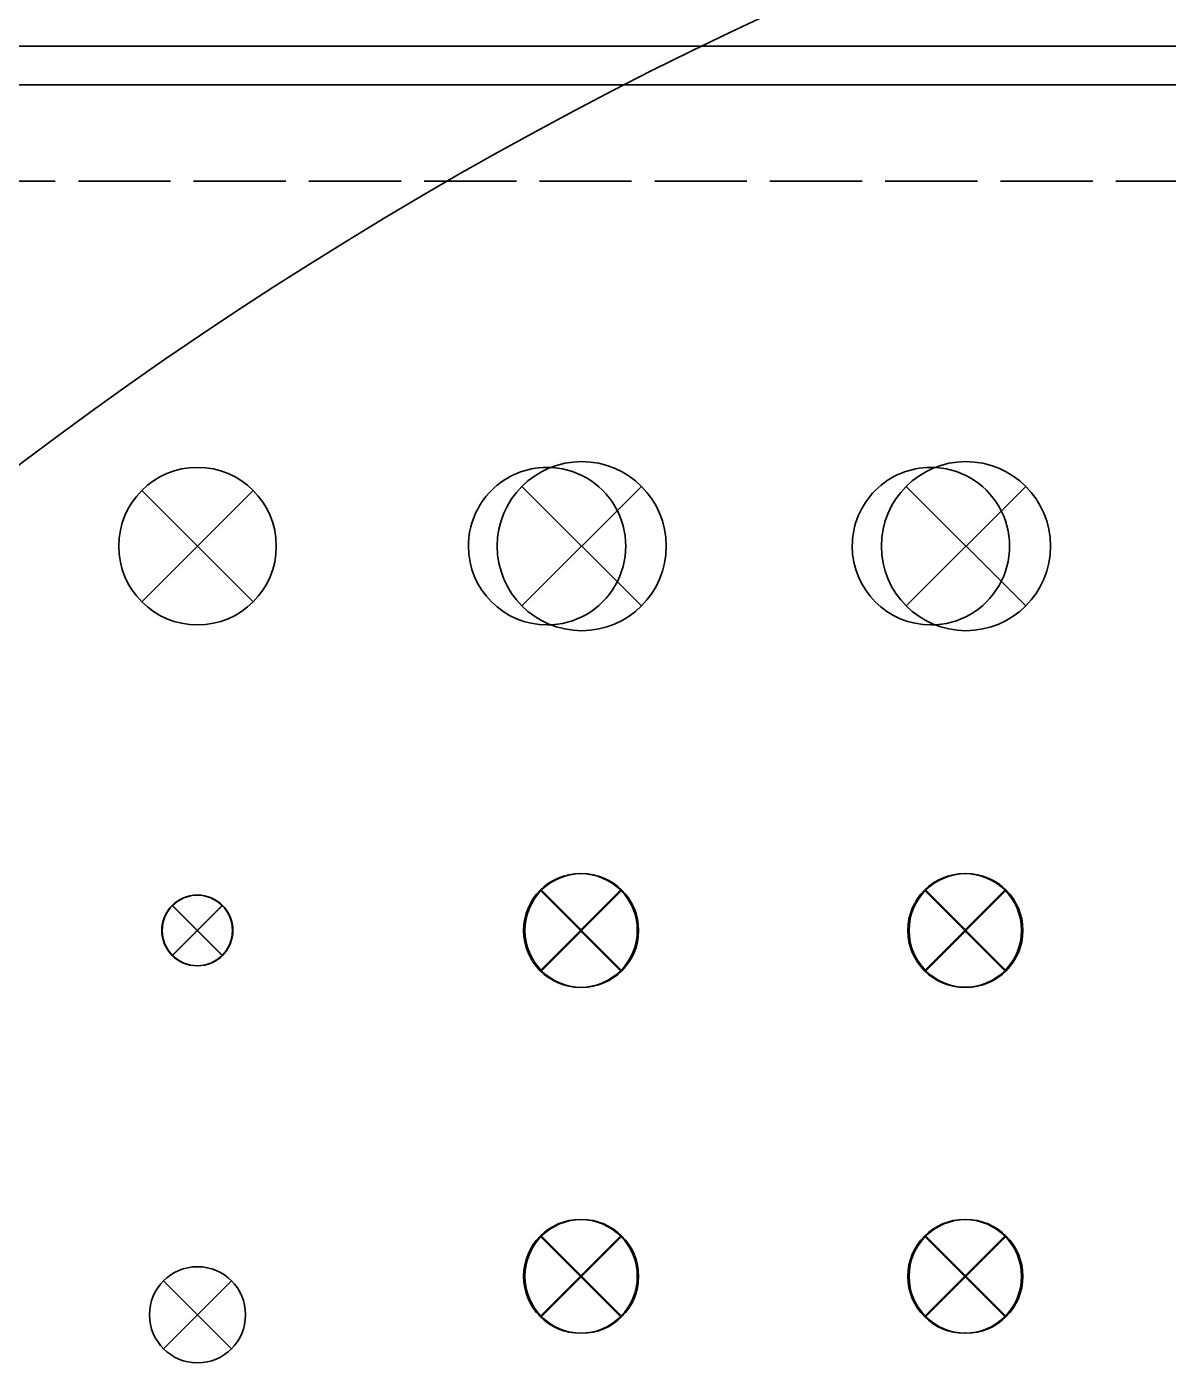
# Model space of a CAD drawing. Header units: millimetres. Extents: x 120 to 10915, y 515 to 8014.
# Drawn here: x 1627.8 to 1776.3, y 5002.8 to 5177.6 of the extents above; entities that cross this region are included whole.
import ezdxf

# ---------------------------------------------------------------- set-up
doc = ezdxf.new("R2010")
doc.units = ezdxf.units.MM
doc.linetypes.add('DASHED', pattern=[15, 12, -3])
doc.layers.get('0').update_dxf_attribs({"lineweight": 13})
for name, color, linetype, lineweight in [('201_Dimensions', 7, 'Continuous', 13), ('203_Chassis_left_side_view', 7, 'Continuous', 13), ('204_Chassis_mid_side_view', 7, 'Continuous', 13), ('211_Frame_holes_left_side_view', 7, 'Continuous', 13), ('212_Frame_holes_right_side_view', 7, 'Continuous', 13)]:
    doc.layers.add(name, color=color, linetype=linetype, lineweight=lineweight)

# ---------------------------------------------------------------- blocks, each defined once
blk = doc.blocks.new('3068684')
at = {"layer": '203_Chassis_left_side_view', "color": 3, "lineweight": 35}
blk.add_line((4055, 1270), (920, 1270), dxfattribs=at)
blk = doc.blocks.new('3254123')
at = {"layer": '203_Chassis_left_side_view', "color": 4, "linetype": 'DASHED', "lineweight": 35}
blk.add_line((3251.491565, 1257.5), (1477.491565, 1257.5), dxfattribs=at)
blk = doc.blocks.new('3356587')
at = {"layer": '204_Chassis_mid_side_view', "color": 4, "lineweight": 35}
blk.add_line((1823.82, 1275.03), (1473.18, 1275.03), dxfattribs=at)
for centre, start_param, end_param in [((1695.49, 1210), 3.141593, 4.712527), ((1695.49, 1210), 0, 3.141593), ((1745.44, 1210), 3.141593, 4.712527), ((1745.44, 1210), 0, 3.141593), ((1695.49, 1210), 4.712527, 6.283185), ((1745.44, 1210), 4.712527, 6.283185)]:
    blk.add_ellipse(centre, major_axis=(0, -10.25), ratio=0.998881, start_param=start_param, end_param=end_param, dxfattribs=at)
blk = doc.blocks.new('2833342')
at = {"layer": '203_Chassis_left_side_view', "color": 3, "lineweight": 35}
blk.add_arc((1950, 793), 536, 292.2753, 247.7247, dxfattribs=at)
blk = doc.blocks.new('BLOCK39')
at = {"layer": '201_Dimensions', "color": 2, "lineweight": 18}
blk.add_line((920, 1270), (2986, 1270), dxfattribs=at)
blk = doc.blocks.new('BLOCK40')
at = {"layer": '201_Dimensions', "color": 2, "lineweight": 18}
blk.add_line((920, 1270), (3061, 1270), dxfattribs=at)
blk = doc.blocks.new('BLOCK41')
at = {"layer": '201_Dimensions', "color": 2, "lineweight": 18}
blk.add_line((920, 1270), (5727, 1270), dxfattribs=at)
blk = doc.blocks.new('BLOCK42')
at = {"layer": '201_Dimensions', "color": 2, "lineweight": 18}
blk.add_line((920, 1270), (5927, 1270), dxfattribs=at)
blk = doc.blocks.new('BLOCK43')
at = {"layer": '201_Dimensions', "color": 2, "lineweight": 18}
blk.add_line((920, 1270), (2866.997559, 1270), dxfattribs=at)
blk = doc.blocks.new('BLOCK44')
at = {"layer": '201_Dimensions', "color": 2, "lineweight": 18}
blk.add_line((920, 1270), (10482.000977, 1270), dxfattribs=at)

msp = doc.modelspace()

# ---------------------------------------------------------------- linework, layer by layer
at = {"layer": '211_Frame_holes_left_side_view', "color": 3, "lineweight": 35}
for p, q in [((1657.247779, 5117.247845), (1642.752089, 5102.752155)), ((1657.247779, 5102.752155), (1642.752089, 5117.247845)), ((1707.778187, 5117.778175), (1692.221837, 5102.221825)), ((1707.778187, 5102.221825), (1692.221837, 5117.778175)), ((1707.778207, 5117.778175), (1692.221857, 5102.221825)), ((1707.778207, 5102.221825), (1692.221857, 5117.778175)), ((1757.778165, 5117.778175), (1742.221815, 5102.221825)), ((1757.778165, 5102.221825), (1742.221815, 5117.778175)), ((1757.778185, 5117.778175), (1742.221835, 5102.221825)), ((1757.778185, 5102.221825), (1742.221835, 5117.778175)), ((1705.064719, 5065.232584), (1694.599539, 5054.767404)), ((1705.064719, 5054.767404), (1694.599539, 5065.232584)), ((1705.232205, 5065.23349), (1694.767025, 5054.76831)), ((1705.232205, 5054.76831), (1694.767025, 5065.23349)), ((1755.064708, 5065.232584), (1744.599528, 5054.767404)), ((1755.064708, 5054.767404), (1744.599528, 5065.232584)), ((1755.232619, 5065.23259), (1744.767439, 5054.76741)), ((1755.232619, 5054.76741), (1744.767439, 5065.23259)), ((1653.196697, 5063.252685), (1646.691315, 5056.747303)), ((1653.196697, 5056.747303), (1646.691315, 5063.252685)), ((1705.064724, 5020.232584), (1694.599544, 5009.767404)), ((1705.064724, 5009.767404), (1694.599544, 5020.232584)), ((1705.226477, 5020.23259), (1694.761297, 5009.76741)), ((1705.226477, 5009.76741), (1694.761297, 5020.23259)), ((1755.064712, 5020.232584), (1744.599532, 5009.767404)), ((1755.064712, 5009.767404), (1744.599532, 5020.232584)), ((1755.170427, 5020.23259), (1744.705247, 5009.76741)), ((1755.170427, 5009.76741), (1744.705247, 5020.23259)), ((1654.419473, 5014.419465), (1645.580639, 5005.580631)), ((1654.419473, 5005.580631), (1645.580639, 5014.419465))]:
    msp.add_line(p, q, dxfattribs=at)
for centre, radius in [((1700.000012, 5110), 11), ((1700.000032, 5110), 11), ((1749.99999, 5110), 11), ((1750.00001, 5110), 11), ((1649.999934, 5110), 10.25), ((1699.832129, 5059.999994), 7.4), ((1699.999615, 5060.0009), 7.4), ((1749.832118, 5059.999994), 7.4), ((1750.000029, 5060), 7.4), ((1649.944006, 5059.999994), 4.6), ((1699.832134, 5014.999994), 7.4), ((1699.993887, 5015), 7.4), ((1749.832122, 5014.999994), 7.4), ((1749.937837, 5015), 7.4), ((1650.000056, 5010.000048), 6.25)]:
    msp.add_circle(centre, radius, dxfattribs=at)
at = {"layer": '212_Frame_holes_right_side_view', "color": 3, "lineweight": 35}
for p, q in [((1657.247803, 5117.247845), (1642.752113, 5102.752155)), ((1657.247803, 5102.752155), (1642.752113, 5117.247845)), ((1707.778219, 5117.778175), (1692.221869, 5102.221825)), ((1707.778219, 5102.221825), (1692.221869, 5117.778175)), ((1707.778258, 5117.778169), (1692.221908, 5102.221819)), ((1707.778258, 5102.221819), (1692.221908, 5117.778169)), ((1757.778205, 5117.778175), (1742.221855, 5102.221825)), ((1757.778205, 5102.221825), (1742.221855, 5117.778175)), ((1757.778344, 5117.778169), (1742.221994, 5102.221819)), ((1757.778344, 5102.221819), (1742.221994, 5117.778169)), ((1705.232632, 5065.23259), (1694.767452, 5054.76741)), ((1705.232632, 5054.76741), (1694.767452, 5065.23259)), ((1705.232673, 5065.232784), (1694.767493, 5054.767604)), ((1705.232673, 5054.767604), (1694.767493, 5065.232784)), ((1755.232133, 5065.233684), (1744.766953, 5054.768504)), ((1755.232133, 5054.768504), (1744.766953, 5065.233684)), ((1755.232613, 5065.23259), (1744.767433, 5054.76741)), ((1755.232613, 5054.76741), (1744.767433, 5065.23259)), ((1653.252756, 5063.252691), (1646.747374, 5056.747309)), ((1653.252756, 5056.747309), (1646.747374, 5063.252691)), ((1705.232655, 5020.23259), (1694.767475, 5009.76741)), ((1705.232655, 5009.76741), (1694.767475, 5020.23259)), ((1705.232668, 5020.232584), (1694.767488, 5009.767404)), ((1705.232668, 5009.767404), (1694.767488, 5020.232584)), ((1755.176722, 5020.232584), (1744.711542, 5009.767404)), ((1755.176722, 5009.767404), (1744.711542, 5020.232584)), ((1755.232532, 5020.23259), (1744.767352, 5009.76741)), ((1755.232532, 5009.76741), (1744.767352, 5020.23259))]:
    msp.add_line(p, q, dxfattribs=at)
for centre, radius in [((1700.000044, 5110), 11), ((1700.000083, 5109.999994), 11), ((1750.00003, 5110), 11), ((1750.000169, 5109.999994), 11), ((1649.999958, 5110), 10.25), ((1700.000042, 5060), 7.4), ((1700.000083, 5060.000194), 7.4), ((1749.999543, 5060.001094), 7.4), ((1750.000023, 5060), 7.4), ((1650.000065, 5060), 4.6), ((1700.000065, 5015), 7.4), ((1700.000078, 5014.999994), 7.4), ((1749.944132, 5014.999994), 7.4), ((1749.999942, 5015), 7.4)]:
    msp.add_circle(centre, radius, dxfattribs=at)

# ---------------------------------------------------------------- block references
at = {"color": 7, "lineweight": 35}
for name in ['3356587', '2833342', '3068684', '3254123']:
    msp.add_blockref(name, (0, 3900), dxfattribs=at)
at = {"layer": '201_Dimensions', "lineweight": 0}
for name in ['BLOCK39', 'BLOCK40', 'BLOCK43', 'BLOCK44', 'BLOCK42', 'BLOCK41']:
    msp.add_blockref(name, (0, 3900), dxfattribs=at)

doc.saveas('drawing.dxf')
